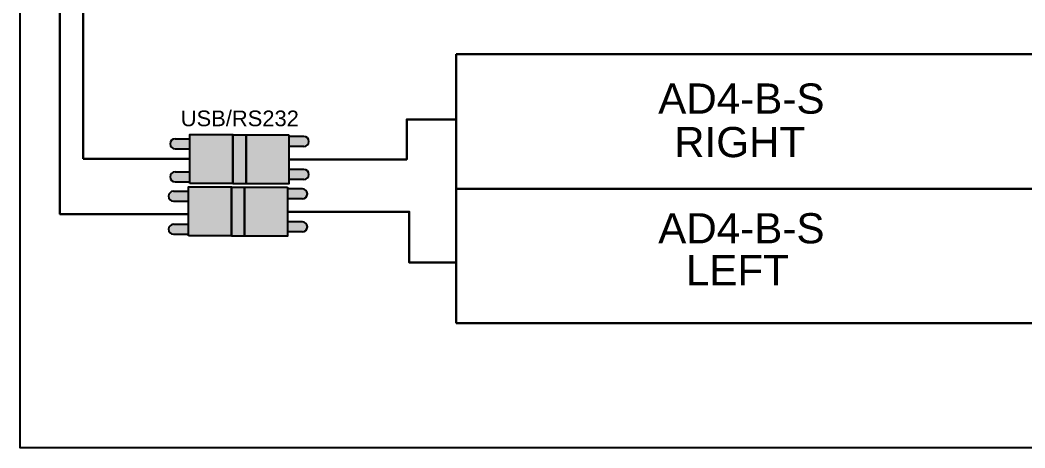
# Model space of a CAD drawing. Header units: inches. Extents: x -5 to 130, y -68 to 69.
# Drawn here: x 10.6 to 29.28, y -7.01 to 0.94 of the extents above; entities that cross this region are included whole.
import ezdxf

# ---------------------------------------------------------------- set-up
doc = ezdxf.new("R2010")
doc.units = ezdxf.units.IN
doc.header["$LTSCALE"] = 0.002
doc.header["$MEASUREMENT"] = 0
for name, color, linetype, lineweight in [('AD4-BS', 250, 'Continuous', 30), ('USB wire AD4-B-S-L', 251, 'Continuous', 30), ('USB wire AD4-B-S-R', 251, 'Continuous', 30), ('USB wire WiFi', 251, 'Continuous', 30)]:
    doc.layers.add(name, color=color, linetype=linetype, lineweight=lineweight)
for name, color, linetype in [('Connectors', 250, 'Continuous'), ('Texts', 6, 'Continuous'), ('White Wire Cape', 251, 'Continuous')]:
    doc.layers.add(name, color=color, linetype=linetype)
doc.styles.get("Standard").update_dxf_attribs({"font": 'arial.ttf'})

msp = doc.modelspace()

# ---------------------------------------------------------------- hatches: boundary and pattern name
at = {"layer": 'Connectors', "true_color": 0x636466}
h = msp.add_hatch(color=251, dxfattribs=at)
h.dxf.hatch_style = 1
h.paths.add_polyline_path([(13.47648590518088, -1.264672665937968, 1), (13.47648590518088, -1.448822211730238, 1)])
h.paths.add_polyline_path([(13.47648590518088, -1.264672665937968, -1), (13.47648590518088, -1.448822211730238), (13.75271022386924, -1.448822211730238), (13.75271022386924, -1.264672665937968)])
h = msp.add_hatch(color=251, dxfattribs=at)
h.dxf.hatch_style = 1
h.paths.add_polyline_path([(13.75271022386924, -1.645448525173825), (13.75271022386924, -2.093856500801346), (14.55069121786113, -2.093856500801349), (14.55069121786113, -1.645448525173828)])
h.paths.add_polyline_path([(13.75271022386925, -1.182707790376967), (13.75271022386924, -1.645448525173825), (14.55069121786113, -1.645448525173828), (14.55069121786113, -1.182707790376969)])
at = {"layer": 'Connectors', "true_color": 0x000000}
h = msp.add_hatch(color=18, dxfattribs=at)
h.dxf.hatch_style = 1
h.paths.add_polyline_path([(14.55069121786113, -1.645448525173828), (14.55069121786113, -2.101022880386017), (14.79741636140188, -2.101022880386017), (14.79741636140188, -1.645448525173828)])
h.paths.add_polyline_path([(14.55069121786113, -1.189874169961638), (14.55069121786113, -1.645448525173828), (14.79741636140188, -1.645448525173828), (14.79741636140188, -1.189874169961638)])
at = {"layer": 'Connectors', "true_color": 0xc7c8ca}
h = msp.add_hatch(color=9, dxfattribs=at)
h.dxf.hatch_style = 1
h.paths.add_polyline_path([(15.59539735539377, -1.638282145589161), (15.59539735539377, -1.18987416996164), (14.79741636140188, -1.189874169961638), (14.79741636140188, -1.638282145589159)])
h.paths.add_polyline_path([(15.59539735539376, -2.10102288038602), (15.59539735539377, -1.638282145589161), (14.79741636140188, -1.638282145589159), (14.79741636140188, -2.101022880386017)])
h = msp.add_hatch(color=9, dxfattribs=at)
h.dxf.hatch_style = 1
h.paths.add_polyline_path([(15.87162167408213, -1.404736407989824, 1), (15.87162167408213, -1.220586862197555, 1)])
h.paths.add_polyline_path([(15.87162167408213, -1.404736407989824, -1), (15.87162167408213, -1.220586862197555), (15.59539735539377, -1.220586862197555), (15.59539735539377, -1.404736407989824)])
h = msp.add_hatch(color=9, dxfattribs=at)
h.dxf.hatch_style = 1
h.paths.add_polyline_path([(15.87162167408213, -2.019058004825018, 1), (15.87162167408213, -1.834908459032749, 1)])
h.paths.add_polyline_path([(15.87162167408213, -2.019058004825018, -1), (15.87162167408213, -1.834908459032749), (15.59539735539377, -1.834908459032749), (15.59539735539377, -2.019058004825018)])
at = {"layer": 'Connectors', "true_color": 0x636466}
h = msp.add_hatch(color=251, dxfattribs=at)
h.dxf.hatch_style = 1
h.paths.add_polyline_path([(13.47648590518088, -1.878994262773162, 1), (13.47648590518088, -2.063143808565431, 1)])
h.paths.add_polyline_path([(13.47648590518088, -1.878994262773162, -1), (13.47648590518088, -2.063143808565431), (13.75271022386924, -2.063143808565431), (13.75271022386924, -1.878994262773162)])
h = msp.add_hatch(color=251, dxfattribs=at)
h.dxf.hatch_style = 1
h.paths.add_polyline_path([(13.44947422578869, -2.238720590212493, 1), (13.44947422578869, -2.422870136004762, 1)])
h.paths.add_polyline_path([(13.44947422578869, -2.238720590212493, -1), (13.44947422578869, -2.422870136004762), (13.72569854447705, -2.422870136004762), (13.72569854447705, -2.238720590212493)])
h = msp.add_hatch(color=251, dxfattribs=at)
h.dxf.hatch_style = 1
h.paths.add_polyline_path([(13.72569854447705, -2.61949644944835), (13.72569854447705, -3.06790442507587), (14.52367953846894, -3.067904425075873), (14.52367953846894, -2.619496449448353)])
h.paths.add_polyline_path([(13.72569854447706, -2.156755714651491), (13.72569854447705, -2.61949644944835), (14.52367953846894, -2.619496449448353), (14.52367953846894, -2.156755714651494)])
at = {"layer": 'Connectors', "true_color": 0x000000}
h = msp.add_hatch(color=18, dxfattribs=at)
h.dxf.hatch_style = 1
h.paths.add_polyline_path([(14.52367953846894, -2.619496449448353), (14.52367953846894, -3.075070804660542), (14.77040468200969, -3.075070804660542), (14.77040468200969, -2.619496449448353)])
h.paths.add_polyline_path([(14.52367953846894, -2.163922094236163), (14.52367953846894, -2.619496449448353), (14.77040468200969, -2.619496449448353), (14.77040468200969, -2.163922094236163)])
at = {"layer": 'Connectors', "true_color": 0xc7c8ca}
h = msp.add_hatch(color=9, dxfattribs=at)
h.dxf.hatch_style = 1
h.paths.add_polyline_path([(15.56838567600158, -2.612330069863686), (15.56838567600158, -2.163922094236165), (14.77040468200969, -2.163922094236163), (14.77040468200969, -2.612330069863683)])
h.paths.add_polyline_path([(15.56838567600158, -3.075070804660544), (15.56838567600158, -2.612330069863686), (14.77040468200969, -2.612330069863683), (14.77040468200969, -3.075070804660542)])
h = msp.add_hatch(color=9, dxfattribs=at)
h.dxf.hatch_style = 1
h.paths.add_polyline_path([(15.84460999468994, -2.378784332264348, 1), (15.84460999468994, -2.19463478647208, 1)])
h.paths.add_polyline_path([(15.84460999468994, -2.378784332264348, -1), (15.84460999468994, -2.19463478647208), (15.56838567600158, -2.19463478647208), (15.56838567600158, -2.378784332264348)])
at = {"layer": 'Connectors', "true_color": 0x636466}
h = msp.add_hatch(color=251, dxfattribs=at)
h.dxf.hatch_style = 1
h.paths.add_polyline_path([(13.44947422578869, -2.853042187047687, 1), (13.44947422578869, -3.037191732839956, 1)])
h.paths.add_polyline_path([(13.44947422578869, -2.853042187047687, -1), (13.44947422578869, -3.037191732839956), (13.72569854447705, -3.037191732839956), (13.72569854447705, -2.853042187047687)])
at = {"layer": 'Connectors', "true_color": 0xc7c8ca}
h = msp.add_hatch(color=9, dxfattribs=at)
h.dxf.hatch_style = 1
h.paths.add_polyline_path([(15.84460999468994, -2.993105929099543, 1), (15.84460999468994, -2.808956383307274, 1)])
h.paths.add_polyline_path([(15.84460999468994, -2.993105929099543, -1), (15.84460999468994, -2.808956383307274), (15.56838567600158, -2.808956383307274), (15.56838567600158, -2.993105929099543)])

# ---------------------------------------------------------------- linework, layer by layer
at = {"layer": 'AD4-BS'}
for p, q in [((18.7049493901728, 0.3094639062315281), (29.7049493901728, 0.3094639062315281)), ((18.7049493901728, -4.69053609376847), (18.7049493901728, 0.3094639062315281)), ((18.7049493901728, -2.190536093768471), (29.7049493901728, -2.190536093768472)), ((29.7049493901728, -4.690536093768472), (18.7049493901728, -4.69053609376847))]:
    msp.add_line(p, q, dxfattribs=at)
at = {"layer": 'Connectors'}
for p, q in [((13.47648590518088, -1.264672665937968), (13.75271022386924, -1.264672665937968)), ((15.87162167408213, -1.220586862197555), (15.59539735539377, -1.220586862197555)), ((15.59539735539377, -1.404736407989827), (15.59539735539377, -1.43557697879331)), ((15.87162167408213, -1.404736407989824), (15.59539735539377, -1.404736407989824)), ((15.87162167408213, -1.834908459032749), (15.59539735539377, -1.834908459032749)), ((13.47648590518088, -1.878994262773162), (13.75271022386924, -1.878994262773162)), ((15.59539735539377, -2.019058004825018), (15.59539735539377, -2.049898575628503)), ((15.87162167408213, -2.019058004825018), (15.59539735539377, -2.019058004825018)), ((13.44947422578869, -2.238720590212493), (13.72569854447705, -2.238720590212493)), ((15.84460999468994, -2.19463478647208), (15.56838567600158, -2.19463478647208)), ((15.56838567600158, -2.378784332264351), (15.56838567600158, -2.409624903067834)), ((15.84460999468994, -2.378784332264348), (15.56838567600158, -2.378784332264348)), ((13.44947422578869, -2.853042187047687), (13.72569854447705, -2.853042187047687)), ((15.84460999468994, -2.808956383307274), (15.56838567600158, -2.808956383307274)), ((15.56838567600158, -2.993105929099543), (15.56838567600158, -3.023946499903028)), ((15.84460999468994, -2.993105929099543), (15.56838567600158, -2.993105929099543))]:
    msp.add_line(p, q, dxfattribs=at)
for points in [[(13.75271022386924, -2.093856500801346), (13.75271022386925, -1.182707790376967), (14.55069121786113, -1.182707790376969), (14.55069121786113, -2.093856500801349)], [(14.55069121786113, -2.101022880386017), (14.55069121786113, -1.189874169961638), (14.79741636140188, -1.189874169961638), (14.79741636140188, -2.101022880386017)], [(15.59539735539377, -1.18987416996164), (15.59539735539376, -2.10102288038602), (14.79741636140188, -2.101022880386017), (14.79741636140188, -1.189874169961638)], [(13.72569854447705, -3.06790442507587), (13.72569854447706, -2.156755714651491), (14.52367953846894, -2.156755714651494), (14.52367953846894, -3.067904425075873)], [(14.52367953846894, -3.075070804660542), (14.52367953846894, -2.163922094236163), (14.77040468200969, -2.163922094236163), (14.77040468200969, -3.075070804660542)], [(15.56838567600158, -2.163922094236165), (15.56838567600158, -3.075070804660544), (14.77040468200969, -3.075070804660542), (14.77040468200969, -2.163922094236163)]]:
    msp.add_lwpolyline(points, close=True, dxfattribs=at)
for points in [[(13.75271022386924, -1.264672665937968), (13.75271022386925, -1.233832095134483)], [(13.47648590518088, -1.448822211730238), (13.75271022386924, -1.448822211730238)], [(13.75271022386924, -1.878994262773162), (13.75271022386924, -1.848153691969677)], [(13.47648590518088, -2.063143808565431), (13.75271022386924, -2.063143808565431)], [(13.72569854447705, -2.238720590212493), (13.72569854447706, -2.207880019409008)], [(13.44947422578869, -2.422870136004762), (13.72569854447705, -2.422870136004762)], [(13.72569854447705, -2.853042187047687), (13.72569854447705, -2.822201616244202)], [(13.44947422578869, -3.037191732839956), (13.72569854447705, -3.037191732839956)]]:
    msp.add_lwpolyline(points, dxfattribs=at)
for centre, start, end in [((13.47648590518088, -1.356747438834103), 89.9999999999999, 269.9999999999999), ((15.87162167408213, -1.312661635093689), 269.9999999999999, 89.9999999999999), ((15.87162167408213, -1.926983231928884), 269.9999999999999, 89.9999999999999), ((13.47648590518088, -1.971069035669297), 89.9999999999999, 269.9999999999999), ((13.44947422578869, -2.330795363108627), 89.9999999999999, 269.9999999999999), ((15.84460999468994, -2.286709559368214), 269.9999999999999, 89.9999999999999), ((13.44947422578869, -2.945116959943821), 89.9999999999999, 269.9999999999999), ((15.84460999468994, -2.901031156203408), 269.9999999999999, 89.9999999999999)]:
    msp.add_arc(centre, 0.0920747728961345, start, end, dxfattribs=at)
at = {"layer": 'USB wire AD4-B-S-L'}
for points in [[(11.33665883812122, 2.11788508610892), (11.33665883812122, -2.570151777141817), (11.33665883812122, -2.663496792467342), (13.72569854447705, -2.66349679246736)], [(15.56838567600158, -2.619496449448355), (17.83240888316888, -2.619496449448355), (17.83240888316888, -3.565912457757321), (18.7049493901728, -3.565912457757321)]]:
    msp.add_lwpolyline(points, dxfattribs=at)
at = {"layer": 'USB wire AD4-B-S-R'}
msp.add_lwpolyline([(15.59539735539377, -1.64544852517383), (17.78397386810047, -1.64544852517383), (17.78397386810047, -0.9038314043348663), (18.7049493901728, -0.9038314043348662)], dxfattribs=at)
at = {"layer": 'USB wire WiFi'}
for p, q in [((11.76899195275959, -1.638282145589156), (11.83640466611726, -1.638282145589156)), ((13.75271022386924, -1.638282145589156), (11.78336383886403, -1.638282145589156))]:
    msp.add_line(p, q, dxfattribs=at)
msp.add_lwpolyline([(11.76899195275959, 3.875219353836041), (11.76899195275959, 2.196544221807741), (11.76899195275959, -0.6534356134545476), (11.76899195275959, -0.8565625727920292), (11.76899195275959, -1.638282145589156)], dxfattribs=at)
at = {"layer": 'White Wire Cape', "color": 18, "true_color": 0x000000}
msp.add_lwpolyline([(10.59644503336892, 41.67428191614697), (63.89348247074668, 41.67428191614698), (63.89348247074668, -7.00989601198085), (10.59644503336892, -7.009896011980857)], close=True, dxfattribs=at)

# ---------------------------------------------------------------- texts
at = {"layer": 'Texts'}
for s, height, p in [('AD4-B-S', 0.5611123721893633, (22.45961419271547, -0.7958849669579022)), ('USB/RS232', 0.291647269847233, (13.58306337023449, -1.029583696876145)), ('RIGHT', 0.5611123721893633, (22.75540538209501, -1.604875673753315)), ('AD4-B-S', 0.5611123721893633, (22.45961419271547, -3.207299558944459)), ('LEFT', 0.5611123721893633, (22.97335672517708, -3.985175208940492))]:
    msp.add_text(s, height=height, dxfattribs=at).set_placement(p)

doc.saveas('drawing.dxf')
